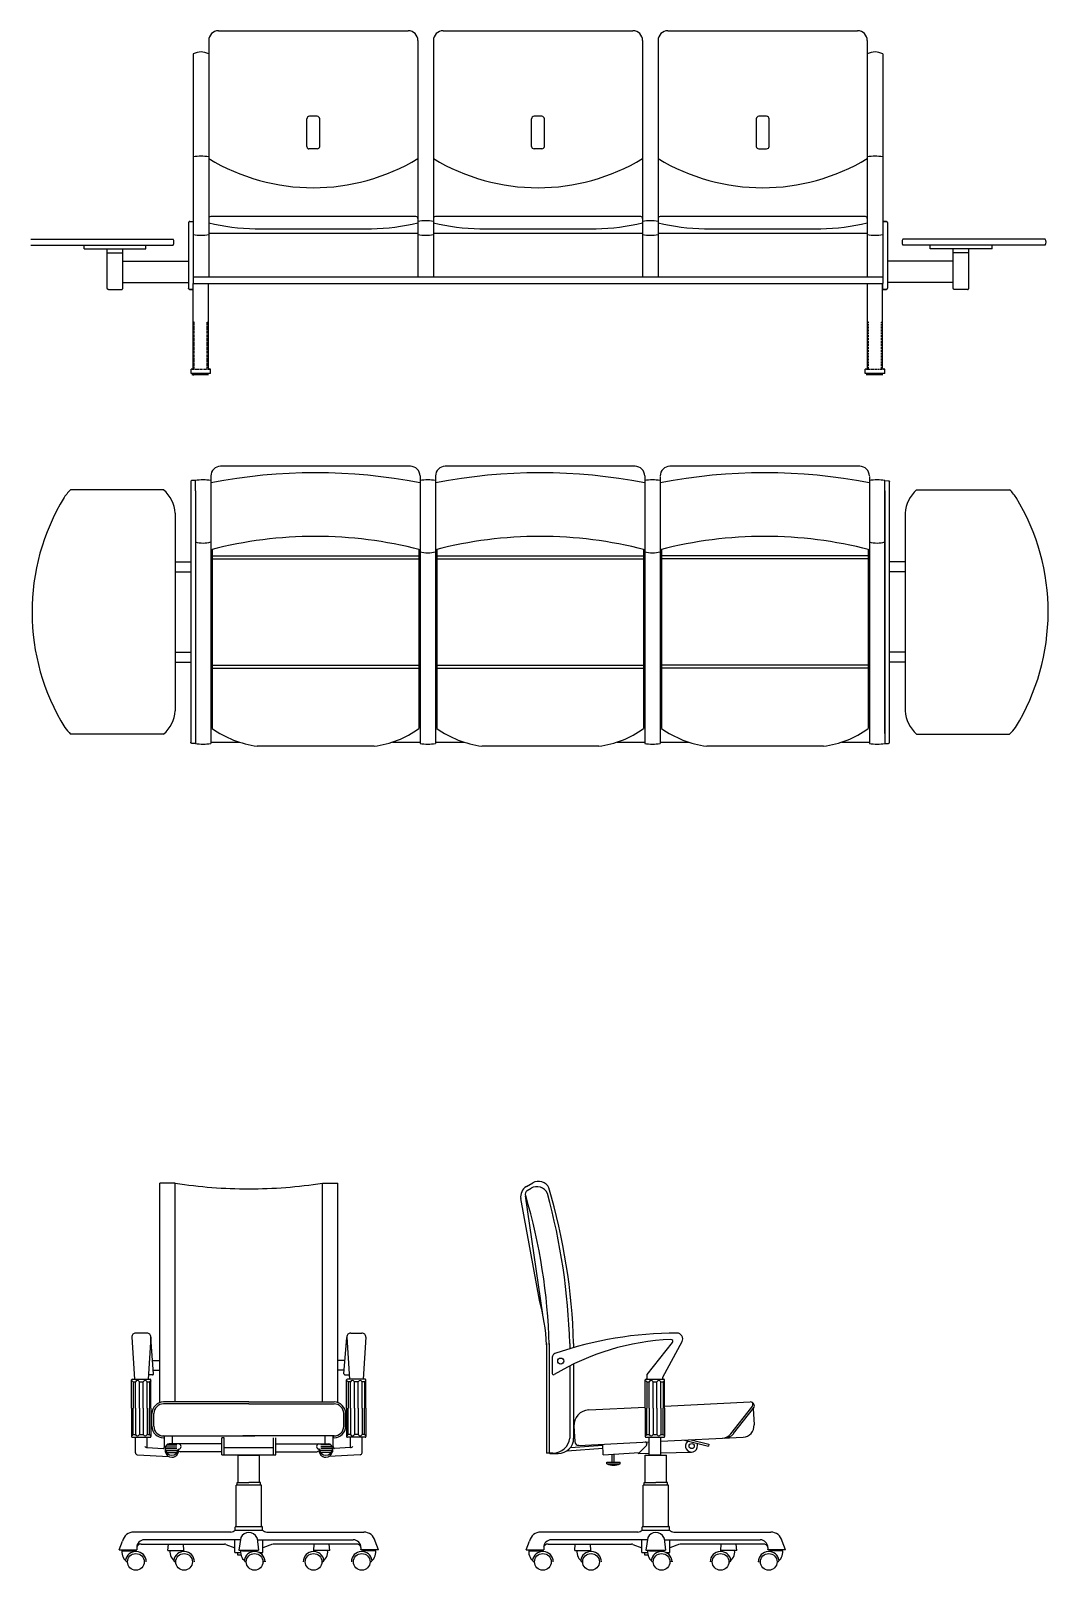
# Model space of a CAD drawing. Header units: millimetres. Extents: x 421 to 3085, y -1408 to 277.
# Drawn here: x 1045.4 to 1308, y -1023.9 to -626.3 of the extents above; entities that cross this region are included whole.
import ezdxf

# ---------------------------------------------------------------- set-up
doc = ezdxf.new("R2010")
doc.units = ezdxf.units.MM
doc.linetypes.add('DASHED', pattern=[0.75, 0.5, -0.25])
doc.linetypes.add('HIDDEN', pattern=[0.375, 0.25, -0.125])

msp = doc.modelspace()

# ---------------------------------------------------------------- linework, layer by layer
at = {"color": 18, "true_color": 0x000000}
for p, q in [((1093.82, -626.28), (1142.82, -626.28)), ((1151.82, -626.28), (1200.82, -626.28)), ((1209.82, -626.28), (1258.82, -626.28)), ((1091.32, -628.78), (1091.32, -689.8)), ((1145.32, -628.78), (1145.32, -689.8)), ((1149.32, -628.78), (1149.32, -689.8)), ((1203.32, -628.78), (1203.32, -689.8)), ((1207.32, -628.78), (1207.32, -689.8)), ((1261.32, -628.78), (1261.32, -689.8)), ((1087.32, -632.24), (1087.32, -674.28)), ((1265.32, -632.24), (1265.32, -674.28)), ((1116.67, -656.17), (1116.67, -648.99)), ((1119.34, -648.37), (1117.29, -648.37)), ((1119.96, -656.15), (1119.96, -648.99)), ((1174.67, -656.15), (1174.67, -648.99)), ((1177.34, -648.37), (1175.29, -648.37)), ((1177.96, -656.15), (1177.96, -648.99)), ((1232.67, -648.99), (1232.67, -656.15)), ((1235.34, -648.37), (1233.29, -648.37)), ((1235.96, -656.15), (1235.96, -648.99)), ((1119.34, -656.77), (1117.12, -656.77)), ((1177.34, -656.77), (1175.29, -656.77)), ((1233.29, -656.77), (1235.34, -656.77)), ((1086.12, -675.84), (1086.12, -692.76)), ((1086.32, -675.54), (1087.32, -675.54)), ((1087.32, -674.28), (1087.32, -691.57)), ((1091.32, -674.78), (1091.32, -675.87)), ((1144.82, -674.28), (1091.82, -674.28)), ((1145.32, -674.78), (1145.32, -675.87)), ((1149.32, -674.78), (1149.32, -675.87)), ((1202.82, -674.28), (1149.82, -674.28)), ((1203.32, -674.78), (1203.32, -675.87)), ((1207.32, -674.78), (1207.32, -675.87)), ((1260.82, -674.28), (1207.82, -674.28)), ((1261.32, -674.78), (1261.32, -675.87)), ((1265.32, -674.28), (1265.32, -691.57)), ((1266.32, -675.54), (1265.32, -675.54)), ((1265.32, -675.54), (1266.32, -675.54)), ((1266.52, -675.84), (1266.52, -692.76)), ((1091.32, -678.51), (1145.32, -678.51)), ((1103.32, -677.41), (1133.32, -677.41)), ((1149.32, -678.51), (1203.32, -678.51)), ((1161.32, -677.41), (1191.32, -677.41)), ((1207.32, -678.51), (1261.32, -678.51)), ((1219.32, -677.41), (1249.32, -677.41)), ((1045.38, -680.11), (1082.12, -680.11)), ((1045.38, -681.61), (1059.12, -681.61)), ((1059.12, -681.61), (1075.12, -681.61)), ((1059.12, -682.61), (1059.12, -681.61)), ((1059.12, -682.61), (1075.12, -682.61)), ((1065.12, -692.78), (1065.12, -682.61)), ((1065.12, -683.61), (1069.12, -683.61)), ((1069.12, -692.78), (1069.12, -682.61)), ((1075.12, -681.61), (1082.12, -681.61)), ((1075.12, -682.61), (1075.12, -681.61)), ((1307.25, -680.11), (1270.52, -680.11)), ((1277.52, -681.61), (1270.52, -681.61)), ((1277.52, -682.61), (1277.52, -681.61)), ((1293.52, -681.61), (1277.52, -681.61)), ((1293.52, -682.61), (1277.52, -682.61)), ((1283.52, -692.78), (1283.52, -682.61)), ((1287.52, -683.61), (1283.52, -683.61)), ((1287.52, -692.78), (1287.52, -682.61)), ((1307.25, -681.61), (1293.52, -681.61)), ((1293.52, -682.61), (1293.52, -681.61)), ((1069.12, -685.82), (1086.12, -685.82)), ((1283.52, -685.82), (1266.52, -685.82)), ((1069.12, -691.33), (1086.12, -691.33)), ((1087.29, -713.42), (1087.29, -691.57)), ((1087.32, -689.8), (1265.32, -689.8)), ((1087.32, -691.57), (1265.32, -691.57)), ((1087.32, -693.07), (1087.32, -691.57)), ((1091.23, -713.42), (1091.23, -691.57)), ((1261.34, -713.42), (1261.34, -691.57)), ((1265.28, -713.42), (1265.28, -691.57)), ((1265.32, -693.07), (1265.32, -691.57)), ((1283.52, -691.33), (1266.52, -691.33)), ((1065.42, -693.08), (1068.82, -693.08)), ((1086.32, -693.07), (1087.32, -693.07)), ((1087.32, -693.06), (1086.42, -693.06)), ((1087.32, -693.06), (1086.42, -693.06)), ((1265.32, -693.06), (1266.22, -693.06)), ((1265.32, -693.06), (1266.22, -693.06)), ((1266.32, -693.07), (1265.32, -693.07)), ((1287.22, -693.08), (1283.82, -693.08)), ((1086.74, -714.78), (1086.74, -713.67)), ((1087.04, -713.67), (1086.74, -713.67)), ((1091.81, -714.78), (1086.74, -714.78)), ((1091.77, -714.78), (1086.77, -714.78)), ((1087.28, -714.78), (1087.28, -715.28)), ((1091.81, -713.67), (1091.48, -713.67)), ((1091.81, -714.78), (1091.81, -713.67)), ((1261.09, -713.67), (1260.79, -713.67)), ((1260.79, -714.78), (1260.79, -713.67)), ((1265.86, -714.78), (1260.79, -714.78)), ((1265.82, -714.78), (1260.82, -714.78)), ((1265.86, -713.67), (1265.53, -713.67)), ((1265.86, -714.78), (1265.86, -713.67)), ((1143.36, -738.76), (1094.36, -738.76)), ((1201.36, -738.76), (1152.36, -738.76)), ((1259.36, -738.76), (1210.36, -738.76)), ((1086.66, -742.76), (1086.66, -810.01)), ((1087.86, -742.46), (1086.96, -742.46)), ((1087.86, -745.06), (1087.86, -742.46)), ((1091.86, -741.26), (1091.86, -810.32)), ((1145.86, -741.26), (1145.86, -810.32)), ((1149.86, -741.26), (1149.86, -810.32)), ((1203.86, -741.26), (1203.86, -810.32)), ((1207.86, -741.38), (1207.86, -810.32)), ((1261.86, -741.38), (1261.86, -810.32)), ((1265.86, -742.76), (1265.86, -742.46)), ((1265.86, -742.46), (1266.76, -742.47)), ((1265.86, -745.06), (1265.86, -742.46)), ((1265.86, -807.72), (1265.86, -742.76)), ((1265.86, -743.38), (1265.86, -743.08)), ((1267.06, -810.02), (1267.06, -742.77)), ((1079.66, -744.87), (1055.66, -744.87)), ((1087.86, -745.06), (1087.86, -810.02)), ((1265.86, -745.06), (1265.86, -810.02)), ((1274.06, -744.87), (1298.06, -744.87)), ((1082.66, -750.87), (1082.66, -801.9)), ((1271.06, -750.87), (1271.06, -801.9)), ((1092.17, -760.18), (1092.17, -806.48)), ((1092.17, -761.89), (1145.56, -761.89)), ((1092.17, -762.65), (1145.56, -762.65)), ((1145.56, -760.18), (1145.56, -806.48)), ((1150.17, -760.18), (1150.17, -806.48)), ((1150.17, -761.89), (1203.56, -761.89)), ((1150.17, -762.65), (1203.56, -762.65)), ((1203.56, -760.18), (1203.56, -806.48)), ((1208.17, -760.18), (1208.17, -806.48)), ((1261.56, -761.89), (1208.17, -761.89)), ((1261.56, -762.65), (1208.17, -762.65)), ((1261.56, -760.18), (1261.56, -806.48)), ((1082.66, -763.47), (1086.66, -763.47)), ((1082.66, -766.04), (1086.66, -766.04)), ((1271.06, -763.47), (1267.06, -763.47)), ((1271.06, -766.04), (1267.06, -766.04)), ((1082.66, -786.72), (1086.66, -786.72)), ((1271.06, -786.72), (1267.06, -786.72)), ((1082.66, -789.3), (1086.66, -789.3)), ((1092.17, -790.11), (1145.56, -790.11)), ((1092.17, -790.86), (1145.56, -790.86)), ((1150.17, -790.11), (1203.56, -790.11)), ((1150.17, -790.86), (1203.56, -790.86)), ((1261.56, -790.11), (1208.17, -790.11)), ((1261.56, -790.86), (1208.17, -790.86)), ((1271.06, -789.3), (1267.06, -789.3)), ((1079.66, -807.9), (1055.66, -807.9)), ((1087.86, -810.32), (1086.96, -810.31)), ((1087.86, -810.02), (1087.86, -810.32)), ((1091.86, -809.97), (1099.14, -809.97)), ((1138.77, -809.97), (1145.86, -809.97)), ((1149.86, -809.97), (1157.14, -809.97)), ((1196.77, -809.97), (1203.86, -809.97)), ((1207.86, -809.97), (1215.14, -809.97)), ((1254.77, -809.97), (1261.86, -809.97)), ((1265.86, -807.72), (1265.86, -810.32)), ((1265.86, -810.02), (1265.86, -810.32)), ((1265.86, -810.32), (1266.76, -810.32)), ((1274.06, -807.9), (1298.06, -807.9)), ((1134.05, -811.05), (1103.86, -811.05)), ((1192.05, -811.05), (1161.86, -811.05)), ((1250.05, -811.05), (1219.86, -811.05)), ((1078.66, -980.4), (1078.66, -923.86)), ((1082.66, -923.86), (1078.66, -923.86)), ((1082.66, -980.4), (1082.66, -923.86)), ((1120.66, -980.4), (1120.66, -923.86)), ((1120.66, -923.86), (1124.66, -923.86)), ((1124.66, -980.4), (1124.66, -923.86)), ((1173.33, -924.76), (1174.96, -923.81)), ((1173.52, -925.81), (1174.53, -925.22)), ((1176.71, -954.15), (1171.88, -927.89)), ((1177.56, -957.81), (1173.13, -927.13)), ((1071.48, -963.67), (1072.16, -974.51)), ((1075.35, -962.61), (1072.48, -962.61)), ((1076.35, -963.67), (1075.66, -974.51)), ((1077.1, -973.11), (1076.34, -963.77)), ((1126.23, -973.11), (1126.99, -963.77)), ((1126.98, -963.67), (1127.66, -974.51)), ((1127.98, -962.61), (1130.85, -962.61)), ((1131.85, -963.67), (1131.16, -974.51)), ((1178.52, -965.27), (1178.52, -993.6)), ((1179.22, -965.27), (1179.22, -993.6)), ((1184.52, -965.27), (1184.52, -966.65)), ((1185.52, -965.27), (1185.52, -966.36)), ((1204.52, -973.29), (1211.03, -965.07)), ((1208.58, -974.03), (1213.51, -964.82)), ((1076.82, -969.65), (1078.66, -969.65)), ((1126.51, -969.65), (1124.66, -969.65)), ((1180.01, -968.84), (1180.01, -973.08)), ((1076.8, -973.43), (1075.73, -973.43)), ((1077.02, -972.15), (1078.66, -972.15)), ((1126.31, -972.15), (1124.66, -972.15)), ((1126.53, -973.43), (1127.6, -973.43)), ((1184.52, -971.1), (1184.52, -989.71)), ((1185.52, -970.6), (1185.52, -989.71)), ((1204.52, -974.51), (1204.52, -973.29)), ((1208.58, -974.51), (1208.58, -974.03)), ((1071.41, -982.01), (1071.41, -974.71)), ((1071.61, -974.51), (1076.21, -974.51)), ((1071.79, -975.19), (1071.79, -982.01)), ((1071.79, -975.2), (1072.42, -975.2)), ((1072.41, -982.01), (1072.41, -975.21)), ((1073.41, -975.21), (1074.41, -975.21)), ((1073.41, -982.01), (1073.41, -975.21)), ((1074.41, -982.01), (1074.41, -975.21)), ((1075.41, -975.21), (1076.04, -975.21)), ((1075.41, -982.01), (1075.41, -975.21)), ((1076.04, -975.19), (1076.04, -982.01)), ((1076.41, -982.01), (1076.41, -974.71)), ((1126.91, -982.01), (1126.91, -974.71)), ((1131.71, -974.51), (1127.11, -974.51)), ((1127.29, -975.19), (1127.29, -982.01)), ((1127.91, -975.21), (1127.29, -975.21)), ((1127.91, -982.01), (1127.91, -975.21)), ((1129.91, -975.21), (1128.91, -975.21)), ((1128.91, -982.01), (1128.91, -975.21)), ((1129.91, -982.01), (1129.91, -975.21)), ((1131.54, -975.2), (1130.91, -975.2)), ((1130.91, -982.01), (1130.91, -975.21)), ((1131.54, -975.19), (1131.54, -982.01)), ((1131.91, -982.01), (1131.91, -974.71)), ((1204.01, -982.01), (1204.01, -974.71)), ((1204.21, -974.51), (1208.81, -974.51)), ((1204.38, -975.19), (1204.38, -982.01)), ((1204.38, -975.21), (1205.01, -975.21)), ((1205.01, -982.01), (1205.01, -975.21)), ((1206.01, -975.21), (1207.01, -975.21)), ((1206.01, -982.01), (1206.01, -975.21)), ((1207.01, -982.01), (1207.01, -975.21)), ((1208.01, -975.21), (1208.63, -975.21)), ((1208.01, -982.01), (1208.01, -975.21)), ((1208.63, -975.19), (1208.63, -982.01)), ((1209.01, -982.01), (1209.01, -974.71)), ((1101.66, -980.4), (1079.66, -980.4)), ((1101.66, -980.9), (1079.66, -980.9)), ((1101.66, -980.4), (1123.66, -980.4)), ((1101.66, -980.9), (1123.66, -980.9)), ((1189.4, -982.46), (1204.01, -981.73)), ((1209.01, -981.49), (1231.12, -980.39)), ((1226.11, -988.62), (1231.52, -981.75)), ((1071.41, -982.01), (1071.41, -989.31)), ((1071.79, -988.83), (1071.79, -982.01)), ((1072.41, -982.01), (1072.41, -988.81)), ((1073.41, -982.01), (1073.41, -988.81)), ((1074.41, -982.01), (1074.41, -988.81)), ((1075.41, -982.01), (1075.41, -988.81)), ((1076.04, -988.83), (1076.04, -982.01)), ((1076.41, -982.01), (1076.41, -989.31)), ((1076.66, -986.68), (1076.66, -983.4)), ((1077.16, -986.68), (1077.16, -983.4)), ((1126.16, -986.68), (1126.16, -983.4)), ((1126.66, -986.68), (1126.66, -983.4)), ((1126.91, -982.01), (1126.91, -989.31)), ((1127.29, -988.83), (1127.29, -982.01)), ((1127.91, -982.01), (1127.91, -988.81)), ((1128.91, -982.01), (1128.91, -988.81)), ((1129.91, -982.01), (1129.91, -988.81)), ((1130.91, -982.01), (1130.91, -988.81)), ((1131.54, -988.83), (1131.54, -982.01)), ((1131.91, -982.01), (1131.91, -989.31)), ((1204.01, -982.01), (1204.01, -989.31)), ((1204.38, -988.83), (1204.38, -982.01)), ((1205.01, -982.01), (1205.01, -988.81)), ((1206.01, -982.01), (1206.01, -988.81)), ((1207.01, -982.01), (1207.01, -988.81)), ((1208.01, -982.01), (1208.01, -988.81)), ((1208.63, -988.83), (1208.63, -982.01)), ((1209.01, -982.01), (1209.01, -989.31)), ((1226.77, -988.58), (1231.95, -982)), ((1231.89, -982.08), (1232.11, -986.34)), ((1071.61, -989.51), (1076.21, -989.51)), ((1071.79, -988.82), (1072.42, -988.82)), ((1072.41, -993.54), (1072.41, -989.51)), ((1073.41, -988.81), (1074.41, -988.81)), ((1075.41, -988.81), (1076.04, -988.81)), ((1075.41, -992.18), (1075.41, -989.51)), ((1079.66, -989.18), (1103.24, -989.18)), ((1079.92, -991.92), (1079.92, -989.18)), ((1081.92, -991.25), (1081.92, -989.18)), ((1094.66, -994.01), (1094.66, -989.68)), ((1095.3, -989.68), (1094.66, -989.68)), ((1095.3, -994.01), (1095.3, -989.68)), ((1123.66, -989.18), (1100.09, -989.18)), ((1108.02, -994.01), (1108.02, -989.68)), ((1108.66, -994.01), (1108.66, -989.68)), ((1121.41, -991.25), (1121.41, -989.18)), ((1123.41, -991.92), (1123.41, -989.18)), ((1131.71, -989.51), (1127.11, -989.51)), ((1127.91, -988.81), (1127.29, -988.81)), ((1127.91, -992.18), (1127.91, -989.51)), ((1129.91, -988.81), (1128.91, -988.81)), ((1131.54, -988.82), (1130.91, -988.82)), ((1130.91, -993.54), (1130.91, -989.51)), ((1185.6, -986.65), (1185.8, -990.65)), ((1204.21, -989.51), (1208.81, -989.51)), ((1204.38, -988.82), (1205.01, -988.82)), ((1205.01, -994.01), (1205.01, -989.51)), ((1206.01, -988.81), (1207.01, -988.81)), ((1208.01, -988.81), (1208.63, -988.81)), ((1208.01, -990.55), (1229.26, -989.49)), ((1208.01, -994.01), (1208.01, -989.51)), ((1075.41, -992.18), (1079.53, -992.41)), ((1080.08, -992.25), (1080.08, -993.25)), ((1080.08, -992.46), (1083.05, -992.46)), ((1080.12, -991.96), (1083.05, -991.96)), ((1080.16, -992.96), (1083.39, -992.96)), ((1080.41, -993.46), (1083.15, -993.46)), ((1080.47, -991.46), (1083.05, -991.46)), ((1094.66, -991.25), (1081.08, -991.25)), ((1083.46, -992.58), (1083.65, -992.58)), ((1083.52, -993.06), (1084.03, -993.25)), ((1094.66, -993.25), (1084.03, -993.25)), ((1095.3, -992.14), (1108.02, -992.14)), ((1108.66, -991.25), (1122.25, -991.25)), ((1108.66, -993.25), (1119.3, -993.25)), ((1119.81, -993.06), (1119.3, -993.25)), ((1119.87, -992.58), (1119.68, -992.58)), ((1123.16, -992.96), (1119.94, -992.96)), ((1122.92, -993.46), (1120.18, -993.46)), ((1122.86, -991.46), (1120.28, -991.46)), ((1123.2, -991.96), (1120.28, -991.96)), ((1123.25, -992.46), (1120.28, -992.46)), ((1123.25, -992.25), (1123.25, -993.25)), ((1127.91, -992.18), (1123.8, -992.41)), ((1180.18, -993.6), (1178.52, -993.6)), ((1179.52, -993.71), (1181.52, -993.71)), ((1183.88, -993.03), (1193.09, -992.35)), ((1184.67, -992.17), (1193.03, -991.56)), ((1186.85, -991.6), (1205.01, -990.69)), ((1193.15, -994.05), (1193.06, -991.29)), ((1193.15, -994.05), (1202.55, -993.43)), ((1195.45, -995.91), (1195.45, -993.9)), ((1195.95, -995.91), (1195.95, -993.87)), ((1202.17, -993.46), (1202.17, -993.73)), ((1202.17, -993.73), (1205.01, -993.64)), ((1202.55, -993.43), (1204.33, -991.6)), ((1208.01, -993.56), (1215.98, -993.33)), ((1214.17, -990.24), (1220.29, -991.79)), ((1214.91, -990.62), (1214.91, -990.43)), ((1215.87, -990.16), (1220.42, -991.3)), ((1217.48, -991.65), (1217.46, -991.07)), ((1220.42, -991.3), (1220.29, -991.79)), ((1072.89, -994.04), (1081, -994.5)), ((1094.66, -994.01), (1108.66, -994.01)), ((1098.93, -994.17), (1104.4, -994.17)), ((1098.93, -1001.24), (1098.93, -994.17)), ((1100.31, -994.17), (1100.31, -994.01)), ((1102.68, -994.17), (1102.68, -994.01)), ((1104.4, -1001.24), (1104.4, -994.17)), ((1130.44, -994.04), (1122.33, -994.5)), ((1194.1, -996.41), (1194.1, -995.91)), ((1194.1, -995.91), (1197.5, -995.91)), ((1194.1, -996.41), (1197.5, -996.41)), ((1197.5, -996.41), (1197.5, -995.91)), ((1203.99, -994.17), (1209.46, -994.17)), ((1203.99, -1001.24), (1203.99, -994.17)), ((1205.01, -994.01), (1208.01, -994.01)), ((1205.37, -994.17), (1205.37, -994.01)), ((1207.75, -994.17), (1207.75, -994.01)), ((1209.46, -1001.24), (1209.46, -994.17)), ((1098.65, -1001.24), (1101.66, -1001.24)), ((1098.65, -1001.89), (1098.65, -1001.24)), ((1104.68, -1001.24), (1101.66, -1001.24)), ((1104.68, -1001.89), (1104.68, -1001.24)), ((1203.71, -1001.24), (1206.73, -1001.24)), ((1203.71, -1001.89), (1203.71, -1001.24)), ((1209.74, -1001.24), (1206.73, -1001.24)), ((1209.74, -1001.89), (1209.74, -1001.24)), ((1104.96, -1001.89), (1098.36, -1001.89)), ((1098.36, -1012.52), (1098.36, -1001.89)), ((1104.96, -1012.52), (1104.96, -1001.89)), ((1210.03, -1001.89), (1203.43, -1001.89)), ((1203.43, -1012.52), (1203.43, -1001.89)), ((1210.03, -1012.52), (1210.03, -1001.89)), ((1098.16, -1013.52), (1098.16, -1012.72)), ((1098.16, -1013.52), (1105.16, -1013.52)), ((1098.36, -1012.52), (1104.96, -1012.52)), ((1105.16, -1013.52), (1105.16, -1012.72)), ((1203.23, -1013.52), (1203.23, -1012.72)), ((1203.23, -1013.52), (1210.23, -1013.52)), ((1203.43, -1012.52), (1210.03, -1012.52)), ((1210.23, -1013.52), (1210.23, -1012.72)), ((1068.22, -1018.59), (1069.06, -1016.35)), ((1097.05, -1014), (1071.99, -1014)), ((1073.86, -1017.1), (1095.39, -1017.1)), ((1099.51, -1016), (1074.72, -1016)), ((1080.77, -1018.73), (1080.89, -1017.1)), ((1084.91, -1018.73), (1084.8, -1017.1)), ((1095.75, -1017.17), (1098.05, -1018.08)), ((1098.05, -1019.25), (1098.05, -1016)), ((1099.58, -1015.37), (1099.09, -1018.7)), ((1103.82, -1015.65), (1104.15, -1018.7)), ((1103.82, -1016), (1128.61, -1016)), ((1105.27, -1019.25), (1105.27, -1016)), ((1107.75, -1017.1), (1105.27, -1018.08)), ((1106.28, -1014), (1131.33, -1014)), ((1129.47, -1017.1), (1107.94, -1017.1)), ((1118.42, -1018.73), (1118.53, -1017.1)), ((1122.56, -1018.73), (1122.44, -1017.1)), ((1135.11, -1018.59), (1134.26, -1016.35)), ((1173.28, -1018.59), (1174.13, -1016.35)), ((1202.11, -1014), (1177.06, -1014)), ((1178.92, -1017.1), (1200.45, -1017.1)), ((1204.57, -1016), (1179.78, -1016)), ((1185.83, -1018.73), (1185.95, -1017.1)), ((1189.97, -1018.73), (1189.86, -1017.1)), ((1200.81, -1017.17), (1203.12, -1018.08)), ((1203.12, -1019.25), (1203.12, -1016)), ((1204.64, -1015.37), (1204.16, -1018.7)), ((1208.88, -1015.65), (1209.21, -1018.7)), ((1208.88, -1016), (1233.67, -1016)), ((1210.34, -1019.25), (1210.34, -1016)), ((1212.81, -1017.1), (1210.34, -1018.08)), ((1211.34, -1014), (1236.4, -1014)), ((1234.53, -1017.1), (1213, -1017.1)), ((1223.48, -1018.73), (1223.59, -1017.1)), ((1227.62, -1018.73), (1227.5, -1017.1)), ((1240.17, -1018.59), (1239.32, -1016.35)), ((1068.22, -1018.59), (1072.72, -1018.59)), ((1068.88, -1018.85), (1069.27, -1018.85)), ((1069.27, -1018.85), (1072.34, -1018.85)), ((1070.05, -1018.85), (1070.05, -1018.59)), ((1071.25, -1018.85), (1071.25, -1018.59)), ((1072.34, -1018.85), (1072.34, -1019.01)), ((1072.72, -1018), (1072.72, -1018.59)), ((1072.72, -1018.59), (1072.72, -1018.46)), ((1080.77, -1018.73), (1084.91, -1018.73)), ((1084.53, -1019.04), (1084.53, -1018.77)), ((1098.05, -1019.25), (1099.53, -1019.25)), ((1099.09, -1018.7), (1104.15, -1018.7)), ((1100.04, -1018.85), (1099.54, -1018.85)), ((1100.78, -1018.7), (1100.78, -1018.85)), ((1104.28, -1019.25), (1105.27, -1019.25)), ((1104.57, -1019.41), (1104.57, -1019.25)), ((1106.04, -1021.64), (1105.5, -1021.65)), ((1122.56, -1018.73), (1118.42, -1018.73)), ((1118.8, -1019.04), (1118.8, -1018.77)), ((1130.61, -1018), (1130.61, -1018.59)), ((1130.61, -1018.59), (1130.61, -1018.46)), ((1135.11, -1018.59), (1130.61, -1018.59)), ((1134.06, -1018.85), (1130.99, -1018.85)), ((1130.99, -1018.85), (1130.99, -1019.01)), ((1132.08, -1018.85), (1132.08, -1018.59)), ((1133.28, -1018.85), (1133.28, -1018.59)), ((1134.45, -1018.85), (1134.06, -1018.85)), ((1173.28, -1018.59), (1177.78, -1018.59)), ((1173.94, -1018.85), (1174.33, -1018.85)), ((1174.33, -1018.85), (1177.4, -1018.85)), ((1175.11, -1018.85), (1175.11, -1018.59)), ((1176.31, -1018.85), (1176.31, -1018.59)), ((1177.4, -1018.85), (1177.4, -1019.01)), ((1177.78, -1018), (1177.78, -1018.59)), ((1177.78, -1018.59), (1177.78, -1018.46)), ((1185.83, -1018.73), (1189.97, -1018.73)), ((1189.59, -1019.04), (1189.59, -1018.77)), ((1203.12, -1019.25), (1204.59, -1019.25)), ((1204.16, -1018.7), (1209.21, -1018.7)), ((1205.11, -1018.85), (1204.6, -1018.85)), ((1205.84, -1018.7), (1205.84, -1018.85)), ((1209.34, -1019.25), (1210.34, -1019.25)), ((1209.63, -1019.41), (1209.63, -1019.25)), ((1211.1, -1021.64), (1210.56, -1021.65)), ((1221.3, -1021.65), (1220.76, -1021.64)), ((1227.62, -1018.73), (1223.48, -1018.73)), ((1223.86, -1019.04), (1223.86, -1018.77)), ((1233.19, -1021.64), (1233.73, -1021.65)), ((1235.67, -1018), (1235.67, -1018.59)), ((1235.67, -1018.59), (1235.67, -1018.46)), ((1240.17, -1018.59), (1235.67, -1018.59)), ((1239.12, -1018.85), (1236.05, -1018.85)), ((1236.05, -1018.85), (1236.05, -1019.01)), ((1237.14, -1018.85), (1237.14, -1018.59)), ((1238.34, -1018.85), (1238.34, -1018.59)), ((1239.51, -1018.85), (1239.12, -1018.85))]:
    msp.add_line(p, q, dxfattribs=at)
at = {"color": 18, "linetype": 'HIDDEN', "true_color": 0x000000}
for p, q in [((1087.59, -701.5), (1087.29, -701.5)), ((1087.59, -713.67), (1087.59, -701.5)), ((1091.23, -701.5), (1090.92, -701.5)), ((1090.92, -713.67), (1090.92, -701.5)), ((1087.04, -713.67), (1091.48, -713.67)), ((1261.09, -713.67), (1265.53, -713.67))]:
    msp.add_line(p, q, dxfattribs=at)
at = {"color": 18, "linetype": 'DASHED', "true_color": 0x000000}
for p, q in [((1261.64, -701.5), (1261.34, -701.5)), ((1261.64, -713.67), (1261.64, -701.5)), ((1264.97, -713.67), (1264.97, -701.5)), ((1265.28, -701.5), (1264.97, -701.5))]:
    msp.add_line(p, q, dxfattribs=at)
at = {"color": 18, "true_color": 0x000000}
for points in [[(1116.67, -656.17, 0.07514), (1116.7, -656.41, 0.08557), (1116.8, -656.6, 0.106131), (1116.95, -656.73, 0.127284), (1117.12, -656.77, 0.127284)], [(1103.82, -1015.65, 0.121883), (1103.75, -1015.37, 0.603282), (1099.58, -1015.37, 0.121883)], [(1208.88, -1015.65, 0.121883), (1208.81, -1015.37, 0.603282), (1204.64, -1015.37, 0.121883)]]:
    msp.add_lwpolyline(points, format="xyb", dxfattribs=at)
for points in [[(1086.42, -675.54), (1086.36, -675.54), (1086.3, -675.56), (1086.26, -675.58), (1086.23, -675.6), (1086.2, -675.63), (1086.18, -675.65), (1086.15, -675.69), (1086.13, -675.75), (1086.12, -675.79), (1086.12, -675.84)], [(1086.42, -675.54), (1087.32, -675.54)], [(1266.22, -675.54), (1265.32, -675.54)], [(1266.22, -675.54), (1266.27, -675.54), (1266.33, -675.56), (1266.37, -675.58), (1266.4, -675.6), (1266.43, -675.63), (1266.45, -675.65), (1266.48, -675.69), (1266.5, -675.75), (1266.51, -675.79), (1266.52, -675.84)], [(1065.42, -693.08), (1065.35, -693.08), (1065.3, -693.06), (1065.25, -693.03), (1065.2, -692.99), (1065.18, -692.96), (1065.14, -692.91), (1065.13, -692.87), (1065.12, -692.83), (1065.12, -692.78)], [(1068.82, -693.08), (1068.88, -693.08), (1068.94, -693.06), (1068.98, -693.03), (1069.03, -692.99), (1069.06, -692.96), (1069.09, -692.91), (1069.1, -692.87), (1069.11, -692.83), (1069.12, -692.78)], [(1086.42, -693.06), (1086.35, -693.06), (1086.3, -693.04), (1086.25, -693.01), (1086.2, -692.97), (1086.18, -692.94), (1086.14, -692.89), (1086.13, -692.85), (1086.12, -692.82), (1086.12, -692.76)], [(1266.22, -693.06), (1266.28, -693.06), (1266.34, -693.04), (1266.38, -693.01), (1266.43, -692.97), (1266.46, -692.94), (1266.49, -692.89), (1266.5, -692.85), (1266.51, -692.82), (1266.52, -692.76)], [(1283.82, -693.08), (1283.75, -693.08), (1283.7, -693.06), (1283.65, -693.03), (1283.6, -692.99), (1283.58, -692.96), (1283.54, -692.91), (1283.53, -692.87), (1283.52, -692.83), (1283.52, -692.78)], [(1287.22, -693.08), (1287.28, -693.08), (1287.34, -693.06), (1287.38, -693.03), (1287.43, -692.99), (1287.46, -692.96), (1287.49, -692.91), (1287.5, -692.87), (1287.51, -692.83), (1287.52, -692.78)], [(1086.96, -742.46), (1086.91, -742.46), (1086.84, -742.48), (1086.81, -742.5), (1086.78, -742.52), (1086.75, -742.54), (1086.73, -742.57), (1086.7, -742.61), (1086.67, -742.67), (1086.67, -742.71), (1086.66, -742.76)], [(1266.76, -742.47), (1266.83, -742.47), (1266.88, -742.49), (1266.93, -742.52), (1266.98, -742.56), (1267, -742.59), (1267.03, -742.64), (1267.05, -742.68), (1267.06, -742.71), (1267.06, -742.77)], [(1086.96, -810.31), (1086.9, -810.3), (1086.84, -810.29), (1086.79, -810.26), (1086.75, -810.22), (1086.72, -810.19), (1086.69, -810.14), (1086.68, -810.1), (1086.67, -810.06), (1086.66, -810.01)], [(1266.76, -810.32), (1266.82, -810.32), (1266.88, -810.3), (1266.92, -810.28), (1266.94, -810.26), (1266.97, -810.23), (1267, -810.21), (1267.02, -810.17), (1267.05, -810.11), (1267.06, -810.07), (1267.06, -810.02)], [(1099.51, -1016), (1099.51, -1016.07)], [(1204.57, -1016), (1204.57, -1016.07)], [(1098.72, -1019.25), (1098.72, -1019.92), (1099.63, -1019.92)], [(1100.04, -1018.85), (1102.92, -1018.85)], [(1101.96, -1018.85), (1101.96, -1018.7)], [(1102.92, -1018.85), (1102.92, -1019.02)], [(1203.79, -1019.25), (1203.79, -1019.92), (1204.69, -1019.92)], [(1205.11, -1018.85), (1207.98, -1018.85)], [(1207.02, -1018.85), (1207.02, -1018.7)], [(1207.98, -1018.85), (1207.98, -1019.02)]]:
    msp.add_lwpolyline(points, dxfattribs=at)
for centre, radius in [((1182.18, -969.84), 0.774), ((1215.99, -991.78), 0.661), ((1072.51, -1021.7), 2.15), ((1084.94, -1021.7), 2.15), ((1103.16, -1021.7), 2.15), ((1118.39, -1021.7), 2.15), ((1130.82, -1021.7), 2.15), ((1177.57, -1021.7), 2.15), ((1190, -1021.7), 2.15), ((1208.22, -1021.7), 2.15), ((1223.45, -1021.7), 2.15), ((1235.88, -1021.7), 2.15)]:
    msp.add_circle(centre, radius, dxfattribs=at)
for centre, radius, start, end in [((1093.82, -628.78), 2.5, 90, 180), ((1142.82, -628.78), 2.5, 0, 90), ((1151.82, -628.78), 2.5, 90, 180), ((1200.82, -628.78), 2.5, 0, 90), ((1209.82, -628.78), 2.5, 90, 180), ((1258.82, -628.78), 2.5, 0, 90), ((1089.32, -635.98), 4.24, 61.8744, 118.1256), ((1263.32, -635.98), 4.24, 61.8744, 118.1256), ((1117.29, -648.99), 0.62, 90, 180), ((1119.34, -648.99), 0.62, 360, 90), ((1175.29, -648.99), 0.62, 90, 180), ((1177.34, -648.99), 0.62, 0, 90), ((1233.29, -648.99), 0.62, 90, 180), ((1235.34, -648.99), 0.62, 0, 90), ((1089.32, -668.78), 10.11, 78.5939, 101.4061), ((1118.32, -614.69), 52.12, 238.7974, 301.2026), ((1119.34, -656.15), 0.62, 270, 0), ((1176.32, -614.69), 52.12, 238.7974, 301.2026), ((1175.29, -656.15), 0.62, 180, 270), ((1177.34, -656.15), 0.62, 270, 0), ((1234.32, -614.69), 52.12, 238.7974, 301.2026), ((1233.29, -656.15), 0.62, 180, 270), ((1235.34, -656.15), 0.62, 270, 0), ((1263.32, -668.78), 10.11, 78.5939, 101.4061), ((1091.82, -674.78), 0.5, 90, 180), ((1144.82, -674.78), 0.5, 0, 90), ((1147.32, -685.45), 10.11, 78.5939, 101.4061), ((1149.82, -674.78), 0.5, 90, 180), ((1202.82, -674.78), 0.5, 0, 90), ((1205.32, -685.45), 10.11, 78.5939, 101.4061), ((1207.82, -674.78), 0.5, 90, 180), ((1260.82, -674.78), 0.5, 0, 90), ((1089.32, -668.97), 10.11, 258.5939, 281.4061), ((1103.74, -626.52), 50.89, 255.8677, 269.5209), ((1132.89, -626.52), 50.89, 270.4791, 284.1323), ((1147.32, -668.97), 10.11, 258.5939, 281.4061), ((1161.74, -626.52), 50.89, 255.8677, 269.5209), ((1190.89, -626.52), 50.89, 270.4791, 284.1323), ((1205.32, -668.97), 10.11, 258.5939, 281.4061), ((1219.74, -626.52), 50.89, 255.8677, 269.5209), ((1248.89, -626.52), 50.89, 270.4791, 284.1323), ((1263.32, -668.97), 10.11, 258.5939, 281.4061), ((1081, -680.86), 1.34, 325.9747, 34.0253), ((1271.63, -680.86), 1.34, 145.9747, 214.0253), ((1306.14, -680.86), 1.34, 325.9747, 34.0253), ((1087.04, -713.42), 0.25, 270, 0), ((1091.48, -713.42), 0.25, 180, 270), ((1261.09, -713.42), 0.25, 270, 0), ((1265.53, -713.42), 0.25, 180, 270), ((1094.36, -741.26), 2.5, 90, 180), ((1143.36, -741.26), 2.5, 0, 90), ((1152.36, -741.26), 2.5, 90, 180), ((1201.36, -741.26), 2.5, 0, 90), ((1210.36, -741.26), 2.5, 90, 180), ((1259.36, -741.26), 2.5, 0, 90), ((1089.86, -752.36), 10.1, 78.5788, 101.4212), ((1118.86, -881.09), 140.66, 78.9336, 101.0664), ((1147.86, -752.36), 10.1, 78.5788, 101.4212), ((1176.86, -881.09), 140.66, 78.9336, 101.0664), ((1205.86, -752.36), 10.1, 78.5788, 101.4212), ((1234.86, -881.09), 140.66, 78.9336, 101.0664), ((1263.86, -752.36), 10.1, 78.5788, 101.4212), ((1102.55, -776.37), 56.85, 148.6643, 211.6638), ((1061.38, -751.48), 8.74, 130.8585, 149.9755), ((1073.95, -751.48), 8.74, 3.9886, 49.1415), ((1279.78, -751.48), 8.74, 130.8585, 176.0114), ((1292.35, -751.48), 8.74, 30.0245, 49.1415), ((1251.17, -776.37), 56.85, 328.3362, 31.3357), ((1089.86, -751.58), 6.99, 253.3653, 286.6347), ((1118.86, -864.44), 107.57, 75.4632, 104.5368), ((1176.86, -864.44), 107.57, 75.4632, 104.5368), ((1234.86, -864.44), 107.57, 75.4632, 104.5368), ((1263.86, -751.58), 6.99, 253.3653, 286.6347), ((1147.86, -754.12), 6.99, 253.3653, 286.6347), ((1205.86, -754.12), 6.99, 253.3653, 286.6347), ((1073.95, -801.29), 8.74, 310.8585, 356.0114), ((1279.78, -801.29), 8.74, 183.9886, 229.1415), ((1061.38, -801.29), 8.74, 214.3289, 229.1415), ((1107.51, -784.45), 26.84, 235.1243, 262.1797), ((1130.87, -786.27), 24.98, 277.3038, 306.0114), ((1165.51, -784.45), 26.84, 235.1243, 262.1797), ((1188.87, -786.27), 24.98, 277.3038, 306.0114), ((1223.49, -784.51), 26.78, 235.0932, 262.2108), ((1246.87, -786.27), 24.98, 277.3038, 306.0114), ((1292.35, -801.29), 8.74, 310.8585, 325.6711), ((1089.86, -800.42), 10.1, 258.5788, 281.4212), ((1147.86, -800.42), 10.1, 258.5788, 281.4212), ((1147.86, -800.42), 10.1, 258.5788, 281.4212), ((1205.86, -800.42), 10.1, 258.5788, 281.4212), ((1205.86, -800.42), 10.1, 258.5788, 281.4212), ((1263.86, -800.42), 10.1, 258.5788, 281.4212), ((1101.66, -804.28), 121.08, 260.972, 270), ((1101.66, -804.28), 121.08, 270, 279.028), ((1174.83, -927.35), 3, 120.1266, 190.4339), ((1174.02, -926.67), 1, 120.1266, 207.3163), ((1176.03, -927.81), 3, 25.3876, 120.1266), ((1176.46, -926.41), 3, 26.4481, 120.1266), ((1025.02, -970.11), 160.57, 1.7269, 16.2884), ((1026.96, -970.03), 152.34, 1.6692, 16.3557), ((1018.51, -970.22), 166.09, 1.6908, 15.2526), ((1123.95, -968.41), 54.65, 2.9219, 15.1238), ((1072.48, -963.61), 1, 90, 183.6064), ((1075.35, -963.61), 1, 356.3936, 90), ((1127.98, -963.61), 1, 90, 183.6064), ((1130.85, -963.61), 1, 356.3936, 90), ((1213.38, -1028.03), 63.83, 92.4907, 121.0367), ((1212.06, -1058.44), 95.82, 89.9297, 109.1178), ((1210.64, -964.76), 0.5, 321.578, 93.6872), ((1212.19, -964.11), 1.5, 331.8362, 90.617), ((1181.01, -968.84), 1, 109.9189, 180), ((1076.8, -973.13), 0.3, 270, 3.7324), ((1126.53, -973.13), 0.3, 176.2676, 270), ((1180.31, -973.08), 0.3, 180, 302.8624), ((1071.61, -974.71), 0.2, 90, 180), ((1071.3, -975.45), 0.555, 25.8259, 77.7899), ((1072.91, -975.45), 0.555, 25.8259, 154.1741), ((1074.91, -975.45), 0.555, 25.8259, 154.1741), ((1076.53, -975.45), 0.555, 102.2101, 154.1741), ((1076.21, -974.71), 0.2, 0, 90), ((1127.11, -974.71), 0.2, 90, 180), ((1126.8, -975.45), 0.555, 25.8259, 77.7899), ((1128.41, -975.45), 0.555, 25.8259, 154.1741), ((1130.41, -975.45), 0.555, 25.8259, 154.1741), ((1132.03, -975.45), 0.555, 102.2101, 154.1741), ((1131.71, -974.71), 0.2, 0, 90), ((1204.21, -974.71), 0.2, 90, 180), ((1203.89, -975.45), 0.555, 25.8259, 77.7899), ((1205.51, -975.45), 0.555, 25.8259, 154.1741), ((1207.51, -975.45), 0.555, 25.8259, 154.1741), ((1209.13, -975.45), 0.555, 102.2101, 154.1741), ((1208.81, -974.71), 0.2, 0, 90), ((1079.66, -983.4), 3, 90, 180), ((1079.66, -983.4), 2.5, 90, 180), ((1123.66, -983.4), 3, 0, 90), ((1123.66, -983.4), 2.5, 0, 90), ((1231.17, -981.39), 1, 321.763, 92.8443), ((1230.49, -980.96), 1.29, 322.455, 18.7747), ((1189.6, -986.45), 4, 92.8443, 182.8443), ((1071.3, -988.57), 0.555, 282.2101, 334.1741), ((1071.61, -989.31), 0.2, 180, 270), ((1072.91, -988.57), 0.555, 205.8259, 334.1741), ((1074.91, -988.57), 0.555, 205.8259, 334.1741), ((1076.53, -988.57), 0.555, 205.8259, 257.7899), ((1076.21, -989.31), 0.2, 270, 0), ((1079.66, -986.68), 3, 180, 270), ((1079.66, -986.68), 2.5, 180, 270), ((1079.66, -989.43), 0.25, 270, 90), ((1123.66, -989.43), 0.25, 90, 270), ((1123.66, -986.68), 2.5, 270, 0), ((1123.66, -986.68), 3, 270, 0), ((1126.8, -988.57), 0.555, 282.2101, 334.1741), ((1127.11, -989.31), 0.2, 180, 270), ((1128.41, -988.57), 0.555, 205.8259, 334.1741), ((1130.41, -988.57), 0.555, 205.8259, 334.1741), ((1132.03, -988.57), 0.555, 205.8259, 257.7899), ((1131.71, -989.31), 0.2, 270, 0), ((1180.22, -989.28), 4.32, 269.4155, 354.2707), ((1181.52, -989.71), 4, 270, 0), ((1203.89, -988.57), 0.555, 282.2101, 334.1741), ((1204.21, -989.31), 0.2, 180, 270), ((1205.51, -988.57), 0.555, 205.8259, 334.1741), ((1207.51, -988.57), 0.555, 205.8259, 334.1741), ((1209.13, -988.57), 0.555, 205.8259, 257.7899), ((1208.81, -989.31), 0.2, 270, 0), ((1223.75, -986.76), 3, 272.8443, 321.763), ((1224.41, -986.73), 3, 272.8443, 321.763), ((1229.11, -986.49), 3, 272.8443, 2.8443), ((1072.91, -993.54), 0.5, 180, 266.7654), ((1075.34, -991.54), 0.639, 210.4086, 277.0648), ((1079.42, -991.92), 0.5, 282.6864, 0), ((1081.08, -992.25), 1, 90, 180), ((1081.75, -992.98), 1.69, 189.1507, 271.4618), ((1081.78, -992.49), 1.68, 183.4002, 357.3481), ((1081.83, -992.98), 1.69, 283.1721, 13.8897), ((1083.5, -991.92), 0.674, 282.8303, 83.1774), ((1119.83, -991.92), 0.674, 96.8226, 257.1697), ((1121.5, -992.98), 1.69, 166.1103, 256.8279), ((1121.55, -992.49), 1.68, 182.6519, 356.5998), ((1121.58, -992.98), 1.69, 268.5382, 350.8493), ((1122.25, -992.25), 1, 0, 90), ((1123.91, -991.92), 0.5, 180, 257.3136), ((1127.99, -991.54), 0.639, 262.9352, 329.5914), ((1130.41, -993.54), 0.5, 273.2346, 0), ((1179.5, -993.4), 0.306, 219.441, 273.3918), ((1186.8, -990.6), 1, 182.8443, 272.8443), ((1203.98, -991.25), 0.5, 315.8381, 92.8443), ((1215.94, -991.78), 1.55, 131.416, 4.1655), ((1081.78, -992.49), 2.18, 270.2325, 281.5163), ((1081.83, -992.98), 1.69, 268.5382, 268.6489), ((1121.55, -992.49), 2.18, 258.4837, 269.7675), ((1121.5, -992.98), 1.69, 271.3511, 271.4618), ((1195.8, -991.98), 4.75, 248.969, 291.031), ((1096.7, -1011.66), 2.36, 278.4022, 308.1586), ((1098.36, -1012.72), 0.2, 90, 180), ((1104.96, -1012.72), 0.2, 0, 90), ((1106.62, -1011.66), 2.36, 231.8414, 261.5978), ((1201.76, -1011.66), 2.36, 278.4022, 308.1586), ((1203.43, -1012.72), 0.2, 90, 180), ((1210.03, -1012.72), 0.2, 0, 90), ((1211.69, -1011.66), 2.36, 231.8414, 261.5978), ((1071.99, -1017), 3, 90, 167.5309), ((1074.72, -1018), 2, 90, 180), ((1073.83, -1018.28), 1.18, 88.7779, 161.0197), ((1095.39, -1018.1), 1, 68.4992, 90), ((1095.54, -1017.3), 0.2, 68.4992, 90), ((1128.61, -1018), 2, 0, 90), ((1129.5, -1018.28), 1.18, 18.9803, 91.2221), ((1131.33, -1017), 3, 12.4691, 90), ((1177.06, -1017), 3, 90, 167.5309), ((1179.78, -1018), 2, 90, 180), ((1178.89, -1018.28), 1.18, 88.7779, 161.0197), ((1200.45, -1018.1), 1, 68.4992, 90), ((1200.6, -1017.3), 0.2, 68.4992, 90), ((1233.67, -1018), 2, 0, 90), ((1234.56, -1018.28), 1.18, 18.9803, 91.2221), ((1236.4, -1017), 3, 12.4691, 90), ((1071.95, -1019.11), 3.08, 175.1046, 238.7971), ((1072.51, -1021.7), 2.69, 1.1182, 172.6475), ((1084.38, -1019.11), 3.08, 173.6653, 238.7971), ((1084.94, -1021.7), 2.69, 1.1182, 172.6475), ((1102.6, -1019.11), 3.08, 175.1046, 238.7971), ((1103.16, -1021.7), 2.69, 1.1182, 172.6475), ((1118.39, -1021.7), 2.69, 7.3525, 178.8818), ((1118.95, -1019.11), 3.08, 301.2029, 6.3347), ((1130.82, -1021.7), 2.69, 7.3525, 178.8818), ((1131.38, -1019.11), 3.08, 301.2029, 4.8954), ((1177.01, -1019.11), 3.08, 175.1046, 238.7971), ((1177.57, -1021.7), 2.69, 1.1182, 172.6475), ((1189.44, -1019.11), 3.08, 173.6653, 238.7971), ((1190, -1021.7), 2.69, 1.1182, 172.6475), ((1207.66, -1019.11), 3.08, 175.1046, 238.7971), ((1208.22, -1021.7), 2.69, 1.1182, 172.6475), ((1223.45, -1021.7), 2.69, 7.3525, 178.8818), ((1224.01, -1019.11), 3.08, 301.2029, 6.3347), ((1235.88, -1021.7), 2.69, 7.3525, 178.8818), ((1236.44, -1019.11), 3.08, 301.2029, 4.8954)]:
    msp.add_arc(centre, radius, start, end, dxfattribs=at)
for points in [[(1091.34, -714.78), (1091.34, -715.28), (1086.94, -714.78), (1086.94, -715.28)], [(1086.94, -714.78), (1086.94, -715.28), (1091.34, -714.78), (1091.34, -715.28)], [(1260.99, -714.78), (1260.99, -715.28), (1265.39, -714.78), (1265.39, -715.28)], [(1265.39, -714.78), (1265.39, -715.28), (1260.99, -714.78), (1260.99, -715.28)], [(1265.86, -743.47), (1265.86, -743.47), (1265.86, -742.76)]]:
    msp.add_solid(points, dxfattribs=at)

doc.saveas('drawing.dxf')
